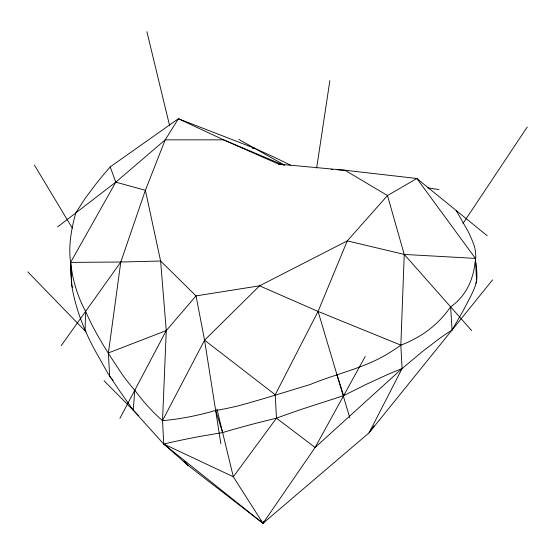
<?xml version="1.0" encoding="UTF-8"?>
<svg xmlns="http://www.w3.org/2000/svg" width="555" height="555" viewBox="0 0 555 555"><rect width="100%" height="100%" fill="white"/><g stroke="black" fill="none" stroke-linecap="round" stroke-linejoin="round"><path stroke-width="0.83" d="M70.756 263.209L70.887 274.01L71.831 285.825A156.434 36.394 58.3 0 0 73.718 295.593C78.789 317.925 88.037 338.952 99.664 358.62A436.646 61.508 53.2 0 0 107.975 373.46L119.374 390.526A305.208 20.466 51.4 0 0 133.242 410.18M85.061 330.891L85.616 311.397C79.157 299.471 74.668 286.519 72.219 273.192A183.025 89.875 -68.7 0 1 70.603 262.397C68.764 249.618 70.277 236.61 72.989 224.067A125.284 42.277 -60.3 0 1 75.799 212.919L84.95 198.635L95.904 184.038A93.157 12.862 -46.2 0 1 107.066 170.538L110.209 166.902L178.398 118.742L254.544 148.247L271.471 155.948A57.38 1.776 23.6 0 1 278.339 159.167L290.452 165.154M85.616 311.397C95.37 333.978 108.974 354.61 122.599 374.986A335.928 203.199 -78.5 0 0 134.782 390.234L133.249 410.187L143.918 422.091A247.905 4.835 47 0 0 163.746 444.028L188.096 465.43L262.987 523.316L369.068 432.831L402.07 368.562L400.842 345.134L404.241 254.426L387.48 195.533L344.919 170.239L278.575 164.113L223.603 139.846L178.398 118.742L165.196 139.839L145.382 190.289L120.81 262.009L108.398 352.938L109.626 376.366L113.067 380.265M365.245 356.407L315.101 447.483L262.987 523.316L163.753 444.035L162.525 420.607L166.271 330.586L160.61 261.03L145.382 190.289L115.78 182.158L57.637 226.898M456.189 210.498L467.9 231.067A60.433 12.432 55.1 0 1 472.416 241.043C475.475 247.87 476.676 255.39 475.011 262.716A93.191 58.351 65.1 0 1 471.688 278.187C467.955 289.661 460.622 300.005 450.625 306.846A125.576 102.155 78.3 0 1 442.862 316.745C431.533 329.559 416.833 339.181 400.842 345.134A183.025 166.736 88.6 0 1 389.541 352.689C365.169 368.076 336.552 373.529 310.245 384.497C286.276 391.691 262.453 399.329 238.289 405.837A333.333 320.325 -68.5 0 1 215.638 410.492L222.631 432.581A307.775 94.995 -19.4 0 1 256.431 423.153L276.473 418.165L280.539 416.694A436.646 114.406 -23.2 0 1 301.719 409.236L343.628 395.666L366.335 384.296L388.049 374.348A156.434 34.514 -30.4 0 1 402.07 368.562L422.674 351.377L438.27 339.417A101.995 14.791 -43 0 1 449.46 331.703L452.061 330.052L462.995 311.036L471.25 295.198A77.762 8.29 -57 0 0 475.448 285.499C478.049 278.152 476.558 270.007 475.94 262.411M316.662 168.012L329.85 80.683M263.639 521.714L262.987 523.316L260.69 520.743M264.43 521.166L262.987 523.316L233.322 476.766L276.473 418.165L275.245 394.737L318.064 311.424L347.291 240.877L387.48 195.533L416.861 178.488L487.172 235.722M162.525 420.607L204.559 340.18L259.58 285.825L347.291 240.877L404.241 254.426L475.399 258.394L476.627 281.822L475.621 283.237M119.887 418.435L166.271 330.586L196.026 295.891L259.58 285.825L318.064 311.424L400.842 345.134M72.844 287.233L71.831 285.825L70.603 262.397L115.78 182.158L165.196 139.839L223.603 139.846L283.827 165.258M462.974 223.499L527.25 126.977M61.251 345.578L120.81 262.009L160.61 261.03L196.026 295.891L204.559 340.18L220.876 443.736M374.098 425.775L369.068 432.831L492.562 279.887M402.07 368.562L315.101 447.483L276.473 418.165M108.398 352.938L166.271 330.586M222.631 432.581L200.695 436.313A247.905 76.867 -14 0 0 163.753 444.028L233.322 476.766L216.936 409.035M252.476 148.4L254.544 148.247M70.603 262.397L120.81 262.009M331.071 169.441L332.799 169.539M337.128 169.788L344.919 170.239L416.861 178.488L475.399 258.394M427.905 187.902L439.012 189.567M278.575 164.113L280.115 164.585M238.803 139.402L284.777 165.237M204.559 340.18L275.245 394.737M104.014 380.744L138.743 415.723M183.83 461.136L188.096 465.43L185.231 462.183M27.75 271.86L86.101 331.959M404.241 254.426L471.681 330.634M34.438 165.112L72.31 228.126M110.209 166.902L115.78 182.158M336.836 374.341L343.628 395.666M318.064 311.424L349.83 417.88M146.881 31.684L169.504 125.201M450.625 306.846L452.061 330.052M215.624 410.429A284.396 278.02 -56.3 0 1 162.532 420.69A284.396 188.749 -81.4 0 1 134.809 390.186"/></g></svg>
